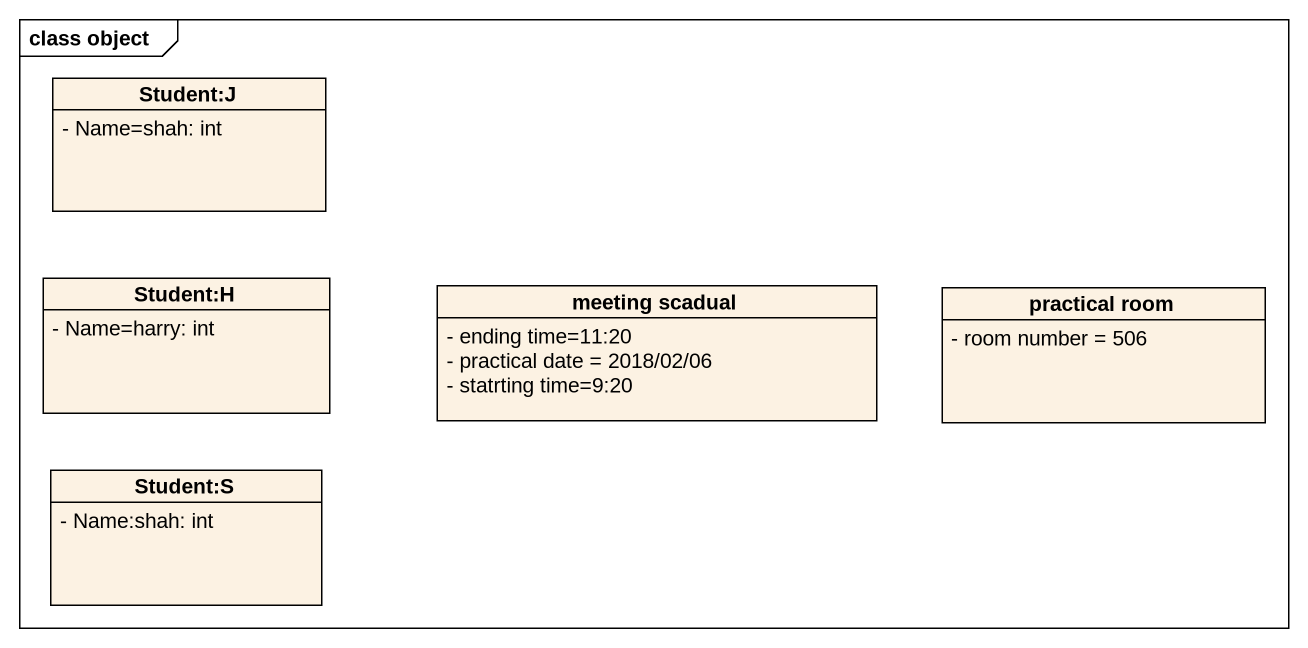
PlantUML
@startuml
mainframe class object
hide circle
hide empty members
skinparam classAttributeIconSize 0
class "Student:J" as Student_J {
  - Name=shah: int
}
class "Student:H" as Student_H {
  - Name=harry: int
}
class "meeting scadual" as meeting_scadual {
  - ending time=11:20
  - practical date = 2018/02/06
  - statrting time=9:20
}
class "practical room" as practical_room {
  - room number = 506
}
class "Student:S" as Student_S {
  - Name:shah: int
}
@enduml
